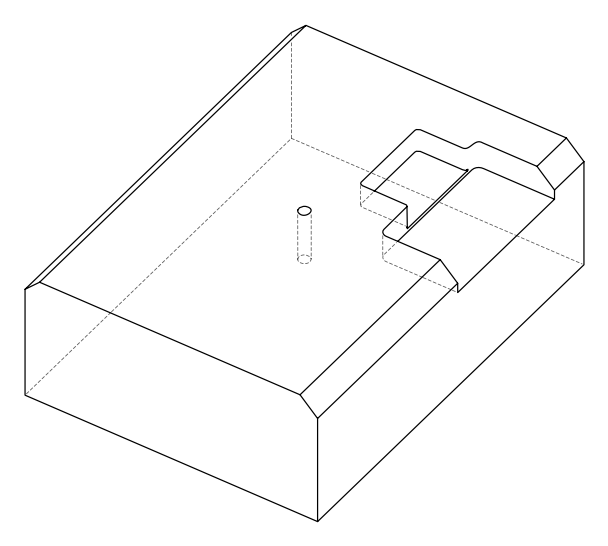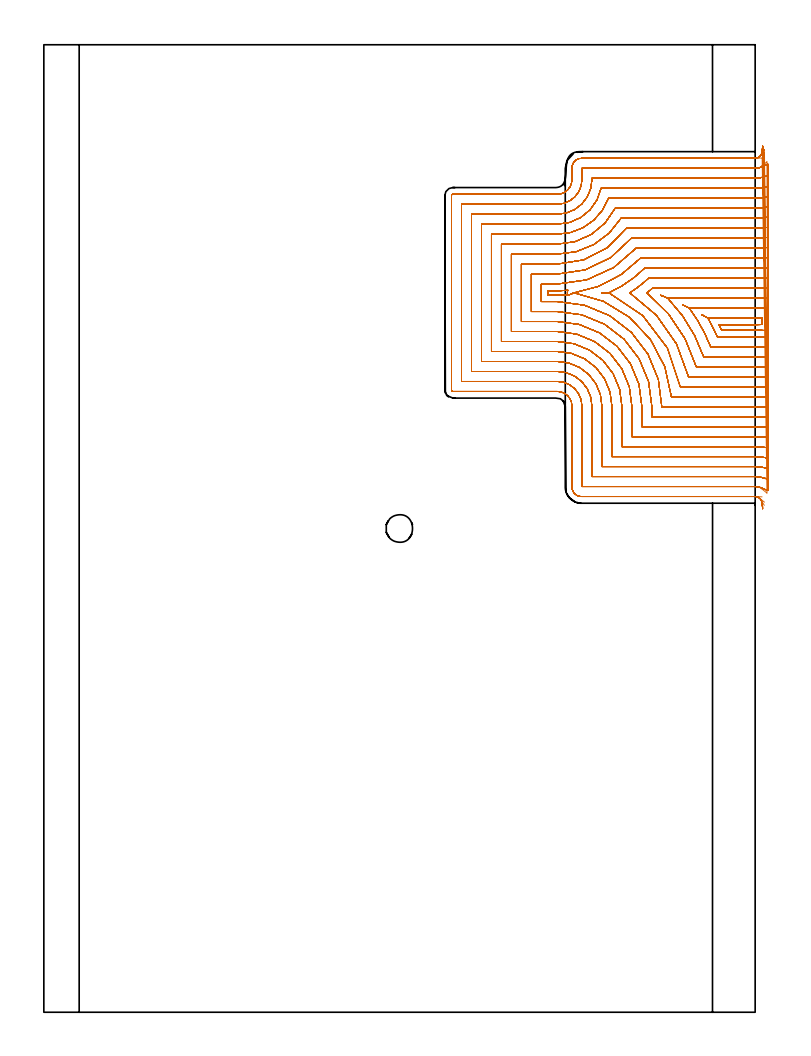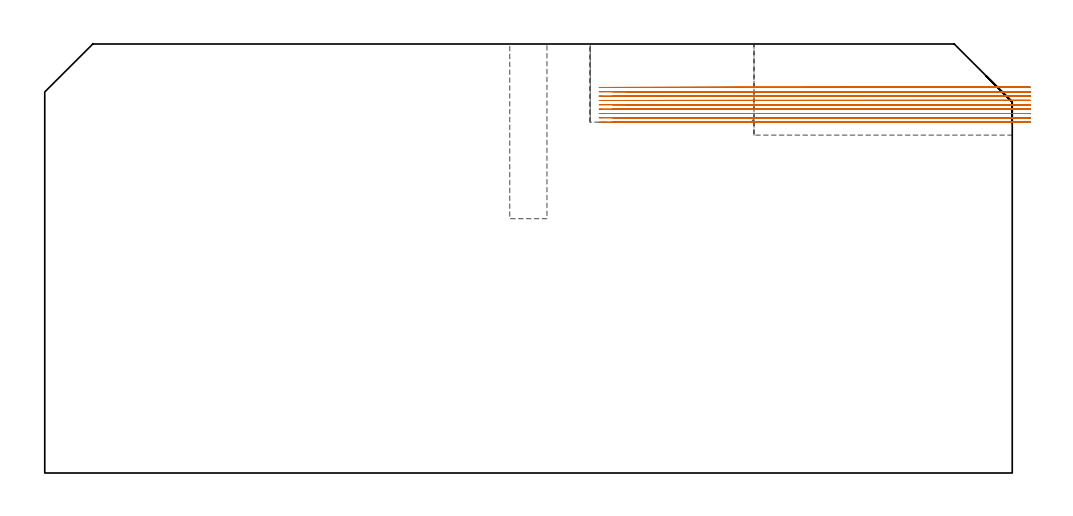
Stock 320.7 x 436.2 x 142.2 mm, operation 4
(PLAN: 6 operations, 3 tool changes, 300.4 min)
(1 AREA_MILL | FG_CHAMFER_SURFACE | UGT0205_001 | 13.2 min | 43736 mm3)
(2 AREA_MILL_1 | FG_CHAMFER_SURFACE_1 | UGT0205_001 | 3.05 min | 10323 mm3)
(3 AREA_MILL_2 | FG_CHAMFER_SURFACE_2 | UGT0205_001 | 21.22 min | 55138 mm3)
(4 MILL_OPEN_POCKET | POCKET_OPEN | NXT0201_008 | Follow Part, ap 1.5, ae 75% | 250.64 min | 481416 mm3)
(5 MILL_SLOT | SLOT_PARTIAL_RECTANGULAR | NXT0201_011 | Follow Part, ap 3, ae 75% | 11.46 min | 58276 mm3)
(6 MILL_BLIND_HOLE_FROM_SOLID_MATERIAL | STEP1POCKET | UGT0201_128 | Spiral | 0.84 min | 6860 mm3)
(TOOL UGT0205_001 | Chamfer Mill 20 x 3 x 45 deg. | D20 FL50 Z2)
(TOOL NXT0201_008 | ENDMILL 6mm [2P460-0600-NA 1630] | D6 FL26 Z6)
(TOOL NXT0201_011 | ENDMILL 12mm [2P460-1200-NA 1630] | D12 FL38 Z6)
(TOOL UGT0201_128 | Carbide End Mill 10.0 | D10 FL15 Z4)
(OP 4 MILL_OPEN_POCKET, part 2 of 2)
G0 Z152.2
X326.698 Y307.327
Z127.811
G1 X323.7 Y307.442
G3 X320.7 Y307.5 R78. F500.
G1 X305.588
G3 X304.382 Y310. R81.6
G1 X320.7
G3 X323.7 Y310.058 R78.
G1 Y313.06
G2 X320.7 Y313. R75.
G1 X299.338
X296.705 Y314.48
X299.338 Y313.
G2 X303.643 Y304.5 R78.6
G1 X320.7
G2 X323.7 Y304.44 R75.
G1 X326.698 Y304.32 F250.
X326.697 Y317.692
X323.7 Y317.564
G2 X320.7 Y317.5 R70.5 F500.
G1 X290.975
X288.161 Y318.882
X290.975 Y317.5
G2 X300.623 Y300. R74.1
G1 X320.7
G2 X323.7 Y299.936 R70.5
G1 X326.697 Y299.808 F250.
Y322.205
X323.7 Y322.068
G2 X320.7 Y322. R66. F500.
G1 X281.225
X278.145 Y323.256
X281.225 Y322.
G2 X297.465 Y295.5 R69.6
G1 X320.7
G2 X323.7 Y295.432 R66.
G1 X326.697 Y295.295 F250.
X326.696 Y326.72
X323.7 Y326.573
X323.635 Y326.57 F500.
G2 X320.7 Y326.5 R61.5
G1 X274.474
G2 X271.897 Y324.35 R65.1
X294.149 Y291. R65.1
G1 X320.7
G2 X323.476 Y290.937 R61.5
X323.7 Y290.927 R58.5
G1 X326.696 Y290.78 F250.
Y331.238
X323.7 Y331.079
G2 X323.42 Y331.065 R54. F500.
X320.7 Y331. R57.
G1 X272.743
G2 X264.154 Y324.35 R60.6
X290.646 Y286.5 R60.6
G1 X320.7
G2 X323.273 Y286.442 R57.
X323.7 Y286.421 R54.
G1 X326.696 Y286.262 F250.
X326.695 Y335.759
X323.7 Y335.586
G2 X323.205 Y335.56 R49.5 F500.
X320.7 Y335.5 R52.5
G1 X270.936
G2 X254.762 Y324.35 R56.1
G1 X251.47
X254.762
G2 X286.922 Y282. R56.1
G1 X320.7
G2 X323.07 Y281.946 R52.5
X323.7 Y281.914 R49.5
G1 X326.695 Y281.74 F250.
X326.694 Y340.285
X323.7 Y340.094
G2 X322.99 Y340.055 R45. F500.
X320.7 Y340. R48.
G1 X269.042
G2 X239.014 Y324.35 R51.6
G1 X236.254 Y323.174
G3 X231.5 Y323.4 R50.1
G1 X227.3
Y325.3
X231.5
G3 X236.254 Y325.526 R50.1
X236.254 Y323.174 R3.
G1 X239.014 Y324.35
G2 X282.93 Y277.5 R51.6
G1 X320.7
G2 X322.866 Y277.451 R48.
X323.7 Y277.406 R45.
G1 X326.694 Y277.215 F250.
X326.693 Y344.816
X323.7 Y344.604
G2 X322.776 Y344.55 R40.5 F500.
X320.7 Y344.5 R43.5
G1 X267.047
G2 X231.5 Y328.3 R47.1
G1 X224.3
Y320.4
X231.5
G2 X278.6 Y273. R47.1
G1 X320.7
G2 X322.663 Y272.956 R43.5
X323.7 Y272.896 R40.5
G1 X326.692 Y272.683 F250.
X326.691 Y349.355
X323.7 Y349.117
G2 X322.561 Y349.044 R36. F500.
X320.7 Y349. R39.
G1 X264.934
G2 X231.5 Y332.8 R42.6
G1 X219.8
Y315.9
X231.5
G2 X274.1 Y273.3 R42.6
G1 Y268.5
X320.7
G2 X322.46 Y268.46 R39.
X323.7 Y268.383 R36.
G1 X326.69 Y268.144 F250.
X326.688 Y353.905
X323.7 Y353.633
G2 X322.346 Y353.539 R31.5 F500.
X320.7 Y353.5 R34.5
G1 X262.677
G2 X231.5 Y337.3 R38.1
G1 X215.3
Y311.4
X231.5
G2 X269.6 Y273.3 R38.1
G1 Y264.
X320.7
G2 X322.257 Y263.965 R34.5
X323.7 Y263.866 R31.5
G1 X326.688 Y263.594 F250.
X326.683 Y358.472
X323.7 Y358.155
G2 X322.132 Y358.034 R27. F500.
X320.7 Y358. R30.
G1 X260.244
G2 X231.5 Y341.8 R33.6
G1 X210.8
Y306.9
X231.5
G2 X265.1 Y273.3 R33.6
G1 Y259.5
X320.7
G2 X322.054 Y259.469 R30.
X323.7 Y259.345 R27.
G1 X326.683 Y259.026 F250.
X326.676 Y363.066
X323.7 Y362.686
G2 X321.917 Y362.529 R22.5 F500.
X320.7 Y362.5 R25.5
G1 X257.584
G2 X231.5 Y346.3 R29.1
G1 X206.3
Y302.4
X231.5
G2 X260.6 Y273.3 R29.1
G1 Y255.
X320.7
G2 X321.851 Y254.974 R25.5
X323.7 Y254.814 R22.5
G1 X326.676 Y254.432 F250.
X326.662 Y367.708
X323.7 Y367.232
G2 X321.702 Y367.024 R18. F500.
X320.7 Y367. R21.
G1 X254.621
G2 X231.5 Y350.8 R24.6
G1 X201.8
Y297.9
X231.5
G2 X256.1 Y273.3 R24.6
G1 Y250.5
X320.7
G2 X321.648 Y250.479 R21.
X323.7 Y250.268 R18.
G1 X326.662 Y249.79 F250.
X326.632 Y372.444
X323.7 Y371.809
G2 X321.487 Y371.519 R13.5 F500.
X320.7 Y371.5 R16.5
G1 X251.218
G2 X231.5 Y355.3 R20.1
G1 X197.3
Y293.4
X231.5
G2 X251.6 Y273.3 R20.1
G1 Y246.
X320.7
G2 X321.445 Y245.983 R16.5
X323.7 Y245.69 R13.5
G1 X326.632 Y245.053 F250.
X326.545 Y377.421
X323.7 Y376.469
G2 X321.273 Y376.014 R9. F500.
X320.7 Y376. R12.
G1 X247.1
Y375.4
G2 X231.5 Y359.8 R15.6
G1 X192.8
Y288.9
X231.5
G2 X247.1 Y273.3 R15.6
G1 Y241.5
X320.7
G2 X321.242 Y241.488 R12.
X323.7 Y241.029 R9.
G1 X326.544 Y240.074 F250.
X326.018 Y383.431
X323.7 Y381.527
G2 X321.058 Y380.509 R4.5 F500.
X320.7 Y380.5 R7.5
G1 X242.6
Y375.4
G2 X231.5 Y364.3 R11.1
G1 X188.3
Y284.4
X231.5
G2 X242.6 Y273.3 R11.1
G1 Y237.
X320.7
G2 X321.039 Y236.992 R7.5
X323.7 Y235.967 R4.5
G1 X326.014 Y234.058 F250.
X323.84 Y385.147
X320.843 Y385.003
X320.7 Y385. F500.
X242.4
G3 X238.1 Y380.7 R4.3
G1 Y375.4
G2 X231.5 Y368.8 R6.6
G1 X184.4
G3 X183.8 Y368.2 R0.6
G1 Y280.5
G3 X184.4 Y279.9 R0.6
G1 X231.5
G2 X238.1 Y273.3 R6.6
G1 Y236.795
G3 X242.4 Y232.5 R4.3
G1 X320.7
X320.835 Y232.497
X323.832 Y232.362 F250.
G0 X326.698 Y307.327 Z126.372
G1 X323.7 Y307.442
G3 X320.7 Y307.5 R78. F500.
G1 X305.588
G3 X304.382 Y310. R81.6
G1 X320.7
G3 X323.7 Y310.058 R78.
G1 Y313.06
G2 X320.7 Y313. R75.
G1 X299.338
X296.705 Y314.48
X299.338 Y313.
G2 X303.643 Y304.5 R78.6
G1 X320.7
G2 X323.7 Y304.44 R75.
G1 X326.698 Y304.32 F250.
X326.697 Y317.692
X323.7 Y317.564
G2 X320.7 Y317.5 R70.5 F500.
G1 X290.975
X288.161 Y318.882
X290.975 Y317.5
G2 X300.623 Y300. R74.1
G1 X320.7
G2 X323.7 Y299.936 R70.5
G1 X326.697 Y299.808 F250.
Y322.205
X323.7 Y322.068
G2 X320.7 Y322. R66. F500.
G1 X281.225
X278.145 Y323.256
X281.225 Y322.
G2 X297.465 Y295.5 R69.6
G1 X320.7
G2 X323.7 Y295.432 R66.
G1 X326.697 Y295.295 F250.
X326.696 Y326.72
X323.7 Y326.573
G2 X320.7 Y326.5 R61.5 F500.
G1 X274.474
G2 X271.897 Y324.35 R65.1
X294.149 Y291. R65.1
G1 X320.7
G2 X323.7 Y290.927 R61.5
G1 X326.696 Y290.78 F250.
Y331.237
X323.7 Y331.079
G2 X320.7 Y331. R57. F500.
G1 X272.743
G2 X264.154 Y324.35 R60.6
X290.646 Y286.5 R60.6
G1 X320.7
G2 X323.7 Y286.421 R57.
G1 X326.696 Y286.263 F250.
X326.695 Y335.757
X323.7 Y335.586
G2 X320.7 Y335.5 R52.5 F500.
G1 X270.936
G2 X254.762 Y324.35 R56.1
G1 X251.47
X254.762
G2 X286.922 Y282. R56.1
G1 X320.7
G2 X323.7 Y281.914 R52.5
G1 X326.695 Y281.743 F250.
X326.694 Y340.281
X323.7 Y340.094
G2 X320.7 Y340. R48. F500.
G1 X269.042
G2 X239.014 Y324.35 R51.6
G1 X236.254 Y323.174
G3 X231.5 Y323.4 R50.1
G1 X227.3
Y325.3
X231.5
G3 X236.254 Y325.526 R50.1
X236.254 Y323.174 R3.
G1 X239.014 Y324.35
G2 X282.93 Y277.5 R51.6
G1 X320.7
G2 X323.7 Y277.406 R48.
G1 X326.694 Y277.219 F250.
X326.693 Y344.81
X323.7 Y344.604
G2 X320.7 Y344.5 R43.5 F500.
G1 X267.047
G2 X231.5 Y328.3 R47.1
G1 X224.3
Y320.4
X231.5
G2 X278.6 Y273. R47.1
G1 X320.7
G2 X323.7 Y272.896 R43.5
G1 X326.693 Y272.69 F250.
X326.691 Y349.346
X323.7 Y349.116
G2 X320.7 Y349. R39. F500.
G1 X264.934
G2 X231.5 Y332.8 R42.6
G1 X219.8
Y315.9
X231.5
G2 X274.1 Y273.3 R42.6
G1 Y268.5
X320.7
G2 X323.7 Y268.384 R39.
G1 X326.691 Y268.154 F250.
X326.689 Y353.892
X323.7 Y353.631
G2 X320.7 Y353.5 R34.5 F500.
G1 X262.677
G2 X231.5 Y337.3 R38.1
G1 X215.3
Y311.4
X231.5
G2 X269.6 Y273.3 R38.1
G1 Y264.
X320.7
G2 X323.7 Y263.869 R34.5
G1 X326.689 Y263.608 F250.
X326.685 Y358.45
X323.7 Y358.15
G2 X320.7 Y358. R30. F500.
G1 X260.244
G2 X231.5 Y341.8 R33.6
G1 X210.8
Y306.9
X231.5
G2 X265.1 Y273.3 R33.6
G1 Y259.5
X320.7
G2 X323.7 Y259.35 R30.
G1 X326.685 Y259.05 F250.
X326.679 Y363.03
X323.7 Y362.677
G2 X320.7 Y362.5 R25.5 F500.
G1 X257.584
G2 X231.5 Y346.3 R29.1
G1 X206.3
Y302.4
X231.5
G2 X260.6 Y273.3 R29.1
G1 Y255.
X320.7
G2 X323.7 Y254.823 R25.5
G1 X326.679 Y254.47 F250.
X326.669 Y367.644
X323.7 Y367.215
G2 X320.7 Y367. R21. F500.
G1 X254.621
G2 X231.5 Y350.8 R24.6
G1 X201.8
Y297.9
X231.5
G2 X256.1 Y273.3 R24.6
G1 Y250.5
X320.7
G2 X323.7 Y250.285 R21.
G1 X326.669 Y249.856 F250.
X326.65 Y372.32
X323.7 Y371.775
G2 X320.7 Y371.5 R16.5 F500.
G1 X251.218
G2 X231.5 Y355.3 R20.1
G1 X197.3
Y293.4
X231.5
G2 X251.6 Y273.3 R20.1
G1 Y246.
X320.7
G2 X323.7 Y245.725 R16.5
G1 X326.65 Y245.18 F250.
X326.605 Y377.131
X323.7 Y376.381
G2 X320.7 Y376. R12. F500.
G1 X247.1
Y375.4
G2 X231.5 Y359.8 R15.6
G1 X192.8
Y288.9
X231.5
G2 X247.1 Y273.3 R15.6
G1 Y241.5
X320.7
G2 X323.7 Y241.119 R12.
G1 X326.605 Y240.369 F250.
X326.45 Y382.326
X323.7 Y381.126
G2 X320.7 Y380.5 R7.5 F500.
G1 X242.6
Y375.4
G2 X231.5 Y364.3 R11.1
G1 X188.3
Y284.4
X231.5
G2 X242.6 Y273.3 R11.1
G1 Y237.
X320.7
G2 X323.7 Y236.374 R7.5
G1 X326.45 Y235.174 F250.
X324.917 Y387.533
X322.575 Y385.658
G2 X320.7 Y385. R3. F500.
G1 X242.4
G3 X238.1 Y380.7 R4.3
G1 Y375.4
G2 X231.5 Y368.8 R6.6
G1 X184.4
G3 X183.8 Y368.2 R0.6
G1 Y280.5
G3 X184.4 Y279.9 R0.6
G1 X231.5
G2 X238.1 Y273.3 R6.6
G1 Y236.795
G3 X242.4 Y232.5 R4.3
G1 X320.7
G2 X322.574 Y231.843 R3.
G1 X324.917 Y229.969 F250.
G0 X326.698 Y307.327 Z124.933
G1 X323.7 Y307.442
G3 X320.7 Y307.5 R78. F500.
G1 X305.588
G3 X304.382 Y310. R81.6
G1 X320.7
G3 X323.7 Y310.058 R78.
G1 Y313.06
G2 X320.7 Y313. R75.
G1 X299.338
X296.705 Y314.48
X299.338 Y313.
G2 X303.643 Y304.5 R78.6
G1 X320.7
G2 X323.7 Y304.44 R75.
G1 X326.698 Y304.32 F250.
X326.697 Y317.692
X323.7 Y317.564
G2 X320.7 Y317.5 R70.5 F500.
G1 X290.975
X288.161 Y318.882
X290.975 Y317.5
G2 X300.623 Y300. R74.1
G1 X320.7
G2 X323.7 Y299.936 R70.5
G1 X326.697 Y299.808 F250.
Y322.205
X323.7 Y322.068
G2 X320.7 Y322. R66. F500.
G1 X281.225
X278.145 Y323.256
X281.225 Y322.
G2 X297.465 Y295.5 R69.6
G1 X320.7
G2 X323.7 Y295.432 R66.
G1 X326.697 Y295.295 F250.
X326.696 Y326.72
X323.7 Y326.573
G2 X320.7 Y326.5 R61.5 F500.
G1 X274.474
G2 X271.897 Y324.35 R65.1
X294.149 Y291. R65.1
G1 X320.7
G2 X323.7 Y290.927 R61.5
G1 X326.696 Y290.78 F250.
Y331.237
X323.7 Y331.079
G2 X320.7 Y331. R57. F500.
G1 X272.743
G2 X264.154 Y324.35 R60.6
X290.646 Y286.5 R60.6
G1 X320.7
G2 X323.7 Y286.421 R57.
G1 X326.696 Y286.263 F250.
X326.695 Y335.757
X323.7 Y335.586
G2 X320.7 Y335.5 R52.5 F500.
G1 X270.936
G2 X254.762 Y324.35 R56.1
G1 X251.47
X254.762
G2 X286.922 Y282. R56.1
G1 X320.7
G2 X323.7 Y281.914 R52.5
G1 X326.695 Y281.743 F250.
X326.694 Y340.281
X323.7 Y340.094
G2 X320.7 Y340. R48. F500.
G1 X269.042
G2 X239.014 Y324.35 R51.6
G1 X236.254 Y323.174
G3 X231.5 Y323.4 R50.1
G1 X227.3
Y325.3
X231.5
G3 X236.254 Y325.526 R50.1
X236.254 Y323.174 R3.
G1 X239.014 Y324.35
G2 X282.93 Y277.5 R51.6
G1 X320.7
G2 X323.7 Y277.406 R48.
G1 X326.694 Y277.219 F250.
X326.693 Y344.81
X323.7 Y344.604
G2 X320.7 Y344.5 R43.5 F500.
G1 X267.047
G2 X231.5 Y328.3 R47.1
G1 X224.3
Y320.4
X231.5
G2 X278.6 Y273. R47.1
G1 X320.7
G2 X323.7 Y272.896 R43.5
G1 X326.693 Y272.69 F250.
X326.691 Y349.346
X323.7 Y349.116
G2 X320.7 Y349. R39. F500.
G1 X264.934
G2 X231.5 Y332.8 R42.6
G1 X219.8
Y315.9
X231.5
G2 X274.1 Y273.3 R42.6
G1 Y268.5
X320.7
G2 X323.7 Y268.384 R39.
G1 X326.691 Y268.154 F250.
X326.689 Y353.892
X323.7 Y353.631
G2 X320.7 Y353.5 R34.5 F500.
G1 X262.677
G2 X231.5 Y337.3 R38.1
G1 X215.3
Y311.4
X231.5
G2 X269.6 Y273.3 R38.1
G1 Y264.
X320.7
G2 X323.7 Y263.869 R34.5
G1 X326.689 Y263.608 F250.
X326.685 Y358.45
X323.7 Y358.15
G2 X320.7 Y358. R30. F500.
G1 X260.244
G2 X231.5 Y341.8 R33.6
G1 X210.8
Y306.9
X231.5
G2 X265.1 Y273.3 R33.6
G1 Y259.5
X320.7
G2 X323.7 Y259.35 R30.
G1 X326.685 Y259.05 F250.
X326.679 Y363.03
X323.7 Y362.677
G2 X320.7 Y362.5 R25.5 F500.
G1 X257.584
G2 X231.5 Y346.3 R29.1
G1 X206.3
Y302.4
X231.5
G2 X260.6 Y273.3 R29.1
G1 Y255.
X320.7
G2 X323.7 Y254.823 R25.5
G1 X326.679 Y254.47 F250.
X326.669 Y367.644
X323.7 Y367.215
G2 X320.7 Y367. R21. F500.
G1 X254.621
G2 X231.5 Y350.8 R24.6
G1 X201.8
Y297.9
X231.5
G2 X256.1 Y273.3 R24.6
G1 Y250.5
X320.7
G2 X323.7 Y250.285 R21.
G1 X326.669 Y249.856 F250.
X326.65 Y372.32
X323.7 Y371.775
G2 X320.7 Y371.5 R16.5 F500.
G1 X251.218
G2 X231.5 Y355.3 R20.1
G1 X197.3
Y293.4
X231.5
G2 X251.6 Y273.3 R20.1
G1 Y246.
X320.7
G2 X323.7 Y245.725 R16.5
G1 X326.65 Y245.18 F250.
X326.605 Y377.131
X323.7 Y376.381
G2 X320.7 Y376. R12. F500.
G1 X247.1
Y375.4
G2 X231.5 Y359.8 R15.6
G1 X192.8
Y288.9
X231.5
G2 X247.1 Y273.3 R15.6
G1 Y241.5
X320.7
G2 X323.7 Y241.119 R12.
G1 X326.605 Y240.369 F250.
X326.45 Y382.326
X323.7 Y381.126
G2 X320.7 Y380.5 R7.5 F500.
G1 X242.6
Y375.4
G2 X231.5 Y364.3 R11.1
G1 X188.3
Y284.4
X231.5
G2 X242.6 Y273.3 R11.1
G1 Y237.
X320.7
G2 X323.7 Y236.374 R7.5
G1 X326.45 Y235.174 F250.
X324.832 Y388.964
X323.248 Y386.416
G2 X320.7 Y385. R3. F500.
G1 X242.4
G3 X238.1 Y380.7 R4.3
G1 Y375.4
G2 X231.5 Y368.8 R6.6
G1 X184.4
G3 X183.8 Y368.2 R0.6
G1 Y280.5
G3 X184.4 Y279.9 R0.6
G1 X231.5
G2 X238.1 Y273.3 R6.6
G1 Y236.795
G3 X242.4 Y232.5 R4.3
G1 X320.7
G2 X323.246 Y231.087 R3.
G1 X324.833 Y228.541 F250.
G0 X326.698 Y307.327 Z123.494
G1 X323.7 Y307.442
G3 X320.7 Y307.5 R78. F500.
G1 X305.588
G3 X304.382 Y310. R81.6
G1 X320.7
G3 X323.7 Y310.058 R78.
G1 Y313.06
G2 X320.7 Y313. R75.
G1 X299.338
X296.705 Y314.48
X299.338 Y313.
G2 X303.643 Y304.5 R78.6
G1 X320.7
G2 X323.7 Y304.44 R75.
G1 X326.698 Y304.32 F250.
X326.697 Y317.692
X323.7 Y317.564
G2 X320.7 Y317.5 R70.5 F500.
G1 X290.975
X288.161 Y318.882
X290.975 Y317.5
G2 X300.623 Y300. R74.1
G1 X320.7
G2 X323.7 Y299.936 R70.5
G1 X326.697 Y299.808 F250.
Y322.205
X323.7 Y322.068
G2 X320.7 Y322. R66. F500.
G1 X281.225
X278.145 Y323.256
X281.225 Y322.
G2 X297.465 Y295.5 R69.6
G1 X320.7
G2 X323.7 Y295.432 R66.
G1 X326.697 Y295.295 F250.
X326.696 Y326.72
X323.7 Y326.573
G2 X320.7 Y326.5 R61.5 F500.
G1 X274.474
G2 X271.897 Y324.35 R65.1
X294.149 Y291. R65.1
G1 X320.7
G2 X323.7 Y290.927 R61.5
G1 X326.696 Y290.78 F250.
Y331.237
X323.7 Y331.079
G2 X320.7 Y331. R57. F500.
G1 X272.743
G2 X264.154 Y324.35 R60.6
X290.646 Y286.5 R60.6
G1 X320.7
G2 X323.7 Y286.421 R57.
G1 X326.696 Y286.263 F250.
X326.695 Y335.757
X323.7 Y335.586
G2 X320.7 Y335.5 R52.5 F500.
G1 X270.936
G2 X254.762 Y324.35 R56.1
G1 X251.47
X254.762
G2 X286.922 Y282. R56.1
G1 X320.7
G2 X323.7 Y281.914 R52.5
G1 X326.695 Y281.743 F250.
X326.694 Y340.281
X323.7 Y340.094
G2 X320.7 Y340. R48. F500.
G1 X269.042
G2 X239.014 Y324.35 R51.6
G1 X236.254 Y323.174
G3 X231.5 Y323.4 R50.1
G1 X227.3
Y325.3
X231.5
G3 X236.254 Y325.526 R50.1
X236.254 Y323.174 R3.
G1 X239.014 Y324.35
G2 X282.93 Y277.5 R51.6
G1 X320.7
G2 X323.7 Y277.406 R48.
G1 X326.694 Y277.219 F250.
X326.693 Y344.81
X323.7 Y344.604
G2 X320.7 Y344.5 R43.5 F500.
G1 X267.047
G2 X231.5 Y328.3 R47.1
G1 X224.3
Y320.4
X231.5
G2 X278.6 Y273. R47.1
G1 X320.7
G2 X323.7 Y272.896 R43.5
G1 X326.693 Y272.69 F250.
X326.691 Y349.346
X323.7 Y349.116
G2 X320.7 Y349. R39. F500.
G1 X264.934
G2 X231.5 Y332.8 R42.6
G1 X219.8
Y315.9
X231.5
G2 X274.1 Y273.3 R42.6
G1 Y268.5
X320.7
G2 X323.7 Y268.384 R39.
G1 X326.691 Y268.154 F250.
X326.689 Y353.892
X323.7 Y353.631
G2 X320.7 Y353.5 R34.5 F500.
G1 X262.677
G2 X231.5 Y337.3 R38.1
G1 X215.3
Y311.4
X231.5
G2 X269.6 Y273.3 R38.1
G1 Y264.
X320.7
G2 X323.7 Y263.869 R34.5
G1 X326.689 Y263.608 F250.
X326.685 Y358.45
X323.7 Y358.15
G2 X320.7 Y358. R30. F500.
G1 X260.244
G2 X231.5 Y341.8 R33.6
G1 X210.8
Y306.9
X231.5
G2 X265.1 Y273.3 R33.6
G1 Y259.5
X320.7
G2 X323.7 Y259.35 R30.
G1 X326.685 Y259.05 F250.
X326.679 Y363.03
X323.7 Y362.677
G2 X320.7 Y362.5 R25.5 F500.
G1 X257.584
G2 X231.5 Y346.3 R29.1
G1 X206.3
Y302.4
X231.5
G2 X260.6 Y273.3 R29.1
G1 Y255.
X320.7
G2 X323.7 Y254.823 R25.5
G1 X326.679 Y254.47 F250.
X326.669 Y367.644
X323.7 Y367.215
G2 X320.7 Y367. R21. F500.
G1 X254.621
G2 X231.5 Y350.8 R24.6
G1 X201.8
Y297.9
X231.5
G2 X256.1 Y273.3 R24.6
G1 Y250.5
X320.7
G2 X323.7 Y250.285 R21.
G1 X326.669 Y249.856 F250.
X326.65 Y372.32
X323.7 Y371.775
G2 X320.7 Y371.5 R16.5 F500.
G1 X251.218
G2 X231.5 Y355.3 R20.1
G1 X197.3
Y293.4
X231.5
G2 X251.6 Y273.3 R20.1
G1 Y246.
X320.7
G2 X323.7 Y245.725 R16.5
G1 X326.65 Y245.18 F250.
X326.605 Y377.131
X323.7 Y376.381
G2 X320.7 Y376. R12. F500.
G1 X247.1
Y375.4
G2 X231.5 Y359.8 R15.6
G1 X192.8
Y288.9
X231.5
G2 X247.1 Y273.3 R15.6
G1 Y241.5
X320.7
G2 X323.7 Y241.119 R12.
G1 X326.605 Y240.369 F250.
X326.45 Y382.326
X323.7 Y381.126
G2 X320.7 Y380.5 R7.5 F500.
G1 X242.6
Y375.4
G2 X231.5 Y364.3 R11.1
G1 X188.3
Y284.4
X231.5
G2 X242.6 Y273.3 R11.1
G1 Y237.
X320.7
G2 X323.7 Y236.374 R7.5
G1 X326.45 Y235.174 F250.
X324.335 Y390.187
X323.611 Y387.276
G2 X320.7 Y385. R3. F500.
G1 X242.4
G3 X238.1 Y380.7 R4.3
G1 Y375.4
G2 X231.5 Y368.8 R6.6
G1 X184.4
G3 X183.8 Y368.2 R0.6
G1 Y280.5
G3 X184.4 Y279.9 R0.6
G1 X231.5
G2 X238.1 Y273.3 R6.6
G1 Y236.795
G3 X242.4 Y232.5 R4.3
G1 X320.7
G2 X323.614 Y230.212 R3.
G1 X324.326 Y227.298 F250.
G0 X326.698 Y307.327 Z122.056
G1 X323.7 Y307.442
G3 X320.7 Y307.5 R78. F500.
G1 X305.588
G3 X304.382 Y310. R81.6
G1 X320.7
G3 X323.7 Y310.058 R78.
G1 Y313.06
G2 X320.7 Y313. R75.
G1 X299.338
X296.705 Y314.48
X299.338 Y313.
G2 X303.643 Y304.5 R78.6
G1 X320.7
G2 X323.7 Y304.44 R75.
G1 X326.698 Y304.32 F250.
X326.697 Y317.692
X323.7 Y317.564
G2 X320.7 Y317.5 R70.5 F500.
G1 X290.975
X288.161 Y318.882
X290.975 Y317.5
G2 X300.623 Y300. R74.1
G1 X320.7
G2 X323.7 Y299.936 R70.5
G1 X326.697 Y299.808 F250.
Y322.205
X323.7 Y322.068
G2 X320.7 Y322. R66. F500.
G1 X281.225
X278.145 Y323.256
X281.225 Y322.
G2 X297.465 Y295.5 R69.6
G1 X320.7
G2 X323.7 Y295.432 R66.
G1 X326.697 Y295.295 F250.
X326.696 Y326.72
X323.7 Y326.573
G2 X320.7 Y326.5 R61.5 F500.
G1 X274.474
G2 X271.897 Y324.35 R65.1
X294.149 Y291. R65.1
G1 X320.7
G2 X323.7 Y290.927 R61.5
G1 X326.696 Y290.78 F250.
Y331.237
X323.7 Y331.079
G2 X320.7 Y331. R57. F500.
G1 X272.743
G2 X264.154 Y324.35 R60.6
X290.646 Y286.5 R60.6
G1 X320.7
G2 X323.7 Y286.421 R57.
G1 X326.696 Y286.263 F250.
X326.695 Y335.757
X323.7 Y335.586
G2 X320.7 Y335.5 R52.5 F500.
G1 X270.936
G2 X254.762 Y324.35 R56.1
G1 X251.47
X254.762
G2 X286.922 Y282. R56.1
G1 X320.7
G2 X323.7 Y281.914 R52.5
G1 X326.695 Y281.743 F250.
X326.694 Y340.281
X323.7 Y340.094
G2 X320.7 Y340. R48. F500.
G1 X269.042
G2 X239.014 Y324.35 R51.6
G1 X236.254 Y323.174
G3 X231.5 Y323.4 R50.1
G1 X227.3
Y325.3
X231.5
G3 X236.254 Y325.526 R50.1
X236.254 Y323.174 R3.
G1 X239.014 Y324.35
G2 X282.93 Y277.5 R51.6
G1 X320.7
G2 X323.7 Y277.406 R48.
G1 X326.694 Y277.219 F250.
X326.693 Y344.81
X323.7 Y344.604
G2 X320.7 Y344.5 R43.5 F500.
G1 X267.047
G2 X231.5 Y328.3 R47.1
G1 X224.3
Y320.4
X231.5
G2 X278.6 Y273. R47.1
G1 X320.7
G2 X323.7 Y272.896 R43.5
G1 X326.693 Y272.69 F250.
X326.691 Y349.346
X323.7 Y349.116
G2 X320.7 Y349. R39. F500.
G1 X264.934
G2 X231.5 Y332.8 R42.6
G1 X219.8
Y315.9
X231.5
G2 X274.1 Y273.3 R42.6
G1 Y268.5
X320.7
G2 X323.7 Y268.384 R39.
G1 X326.691 Y268.154 F250.
X326.689 Y353.892
X323.7 Y353.631
G2 X320.7 Y353.5 R34.5 F500.
G1 X262.677
G2 X231.5 Y337.3 R38.1
G1 X215.3
Y311.4
X231.5
G2 X269.6 Y273.3 R38.1
G1 Y264.
X320.7
G2 X323.7 Y263.869 R34.5
G1 X326.689 Y263.608 F250.
X326.685 Y358.45
X323.7 Y358.15
G2 X320.7 Y358. R30. F500.
G1 X260.244
G2 X231.5 Y341.8 R33.6
G1 X210.8
Y306.9
X231.5
G2 X265.1 Y273.3 R33.6
G1 Y259.5
X320.7
G2 X323.7 Y259.35 R30.
G1 X326.685 Y259.05 F250.
X326.679 Y363.03
X323.7 Y362.677
G2 X320.7 Y362.5 R25.5 F500.
G1 X257.584
G2 X231.5 Y346.3 R29.1
G1 X206.3
Y302.4
X231.5
G2 X260.6 Y273.3 R29.1
G1 Y255.
X320.7
G2 X323.7 Y254.823 R25.5
G1 X326.679 Y254.47 F250.
X326.669 Y367.644
X323.7 Y367.215
G2 X320.7 Y367. R21. F500.
G1 X254.621
G2 X231.5 Y350.8 R24.6
G1 X201.8
Y297.9
X231.5
G2 X256.1 Y273.3 R24.6
G1 Y250.5
X320.7
G2 X323.7 Y250.285 R21.
G1 X326.669 Y249.856 F250.
X326.65 Y372.32
X323.7 Y371.775
G2 X320.7 Y371.5 R16.5 F500.
G1 X251.218
G2 X231.5 Y355.3 R20.1
G1 X197.3
Y293.4
X231.5
G2 X251.6 Y273.3 R20.1
G1 Y246.
X320.7
G2 X323.7 Y245.725 R16.5
G1 X326.65 Y245.18 F250.
X326.605 Y377.131
X323.7 Y376.381
G2 X320.7 Y376. R12. F500.
G1 X247.1
Y375.4
G2 X231.5 Y359.8 R15.6
G1 X192.8
Y288.9
X231.5
G2 X247.1 Y273.3 R15.6
G1 Y241.5
X320.7
G2 X323.7 Y241.119 R12.
G1 X326.605 Y240.369 F250.
X326.45 Y382.326
X323.7 Y381.126
G2 X320.7 Y380.5 R7.5 F500.
G1 X242.6
Y375.4
G2 X231.5 Y364.3 R11.1
G1 X188.3
Y284.4
X231.5
G2 X242.6 Y273.3 R11.1
G1 Y237.
X320.7
G2 X323.7 Y236.374 R7.5
G1 X326.45 Y235.174 F250.
X324.093 Y390.547
X323.67 Y387.577
G2 X320.7 Y385. R3. F500.
G1 X242.4
G3 X238.1 Y380.7 R4.3
G1 Y375.4
G2 X231.5 Y368.8 R6.6
G1 X184.4
G3 X183.8 Y368.2 R0.6
G1 Y280.5
G3 X184.4 Y279.9 R0.6
G1 X231.5
G2 X238.1 Y273.3 R6.6
G1 Y236.795
G3 X242.4 Y232.5 R4.3
G1 X320.7
G2 X323.67 Y229.923 R3.
G1 X324.093 Y226.953 F250.
G0 X326.698 Y307.327 Z120.617
G1 X323.7 Y307.442
G3 X320.7 Y307.5 R78. F500.
G1 X305.588
G3 X304.382 Y310. R81.6
G1 X320.7
G3 X323.7 Y310.058 R78.
G1 Y313.06
G2 X320.7 Y313. R75.
G1 X299.338
X296.705 Y314.48
X299.338 Y313.
G2 X303.643 Y304.5 R78.6
G1 X320.7
G2 X323.7 Y304.44 R75.
G1 X326.698 Y304.32 F250.
X326.697 Y317.692
X323.7 Y317.564
G2 X320.7 Y317.5 R70.5 F500.
G1 X290.975
X288.161 Y318.882
X290.975 Y317.5
G2 X300.623 Y300. R74.1
G1 X320.7
G2 X323.7 Y299.936 R70.5
G1 X326.697 Y299.808 F250.
Y322.205
X323.7 Y322.068
G2 X320.7 Y322. R66. F500.
G1 X281.225
X278.145 Y323.256
X281.225 Y322.
G2 X297.465 Y295.5 R69.6
G1 X320.7
G2 X323.7 Y295.432 R66.
G1 X326.697 Y295.295 F250.
X326.696 Y326.72
X323.7 Y326.573
G2 X320.7 Y326.5 R61.5 F500.
G1 X274.474
G2 X271.897 Y324.35 R65.1
X294.149 Y291. R65.1
G1 X320.7
G2 X323.7 Y290.927 R61.5
G1 X326.696 Y290.78 F250.
Y331.237
X323.7 Y331.079
G2 X320.7 Y331. R57. F500.
G1 X272.743
G2 X264.154 Y324.35 R60.6
X290.646 Y286.5 R60.6
G1 X320.7
G2 X323.7 Y286.421 R57.
G1 X326.696 Y286.263 F250.
X326.695 Y335.757
X323.7 Y335.586
G2 X320.7 Y335.5 R52.5 F500.
G1 X270.936
G2 X254.762 Y324.35 R56.1
G1 X251.47
X254.762
G2 X286.922 Y282. R56.1
G1 X320.7
G2 X323.7 Y281.914 R52.5
G1 X326.695 Y281.743 F250.
X326.694 Y340.281
X323.7 Y340.094
G2 X320.7 Y340. R48. F500.
G1 X269.042
G2 X239.014 Y324.35 R51.6
G1 X236.254 Y323.174
G3 X231.5 Y323.4 R50.1
G1 X227.3
Y325.3
X231.5
G3 X236.254 Y325.526 R50.1
X236.254 Y323.174 R3.
G1 X239.014 Y324.35
G2 X282.93 Y277.5 R51.6
G1 X320.7
G2 X323.7 Y277.406 R48.
G1 X326.694 Y277.219 F250.
X326.693 Y344.81
X323.7 Y344.604
G2 X320.7 Y344.5 R43.5 F500.
G1 X267.047
G2 X231.5 Y328.3 R47.1
G1 X224.3
Y320.4
X231.5
G2 X278.6 Y273. R47.1
G1 X320.7
G2 X323.7 Y272.896 R43.5
G1 X326.693 Y272.69 F250.
X326.691 Y349.346
X323.7 Y349.116
G2 X320.7 Y349. R39. F500.
G1 X264.934
G2 X231.5 Y332.8 R42.6
G1 X219.8
Y315.9
X231.5
G2 X274.1 Y273.3 R42.6
G1 Y268.5
X320.7
G2 X323.7 Y268.384 R39.
G1 X326.691 Y268.154 F250.
X326.689 Y353.892
X323.7 Y353.631
G2 X320.7 Y353.5 R34.5 F500.
G1 X262.677
G2 X231.5 Y337.3 R38.1
G1 X215.3
Y311.4
X231.5
G2 X269.6 Y273.3 R38.1
G1 Y264.
X320.7
G2 X323.7 Y263.869 R34.5
G1 X326.689 Y263.608 F250.
X326.685 Y358.45
X323.7 Y358.15
G2 X320.7 Y358. R30. F500.
G1 X260.244
G2 X231.5 Y341.8 R33.6
G1 X210.8
Y306.9
X231.5
G2 X265.1 Y273.3 R33.6
G1 Y259.5
X320.7
G2 X323.7 Y259.35 R30.
G1 X326.685 Y259.05 F250.
X326.679 Y363.03
X323.7 Y362.677
G2 X320.7 Y362.5 R25.5 F500.
G1 X257.584
G2 X231.5 Y346.3 R29.1
G1 X206.3
Y302.4
X231.5
G2 X260.6 Y273.3 R29.1
G1 Y255.
X320.7
G2 X323.7 Y254.823 R25.5
G1 X326.679 Y254.47 F250.
X326.669 Y367.644
X323.7 Y367.215
G2 X320.7 Y367. R21. F500.
G1 X254.621
G2 X231.5 Y350.8 R24.6
G1 X201.8
Y297.9
X231.5
G2 X256.1 Y273.3 R24.6
G1 Y250.5
X320.7
G2 X323.7 Y250.285 R21.
G1 X326.669 Y249.856 F250.
X326.65 Y372.32
X323.7 Y371.775
G2 X320.7 Y371.5 R16.5 F500.
G1 X251.218
G2 X231.5 Y355.3 R20.1
G1 X197.3
Y293.4
X231.5
G2 X251.6 Y273.3 R20.1
G1 Y246.
X320.7
G2 X323.7 Y245.725 R16.5
G1 X326.65 Y245.18 F250.
X326.605 Y377.131
X323.7 Y376.381
G2 X320.7 Y376. R12. F500.
G1 X247.1
Y375.4
G2 X231.5 Y359.8 R15.6
G1 X192.8
Y288.9
X231.5
G2 X247.1 Y273.3 R15.6
G1 Y241.5
X320.7
G2 X323.7 Y241.119 R12.
G1 X326.605 Y240.369 F250.
X326.45 Y382.326
X323.7 Y381.126
G2 X320.7 Y380.5 R7.5 F500.
G1 X242.6
Y375.4
G2 X231.5 Y364.3 R11.1
G1 X188.3
Y284.4
X231.5
G2 X242.6 Y273.3 R11.1
G1 Y237.
X320.7
G2 X323.7 Y236.374 R7.5
G1 X326.45 Y235.174 F250.
X324.093 Y390.547
X323.67 Y387.577
G2 X320.7 Y385. R3. F500.
G1 X242.4
G3 X238.1 Y380.7 R4.3
G1 Y375.4
G2 X231.5 Y368.8 R6.6
G1 X184.4
G3 X183.8 Y368.2 R0.6
G1 Y280.5
G3 X184.4 Y279.9 R0.6
G1 X231.5
G2 X238.1 Y273.3 R6.6
G1 Y236.795
G3 X242.4 Y232.5 R4.3
G1 X320.7
G2 X323.67 Y229.923 R3.
G1 X324.093 Y226.953 F250.
G0 X326.698 Y307.327 Z119.178
G1 X323.7 Y307.442
G3 X320.7 Y307.5 R78. F500.
G1 X305.588
G3 X304.382 Y310. R81.6
G1 X320.7
G3 X323.7 Y310.058 R78.
G1 Y313.06
G2 X320.7 Y313. R75.
G1 X299.338
X296.705 Y314.48
X299.338 Y313.
G2 X303.643 Y304.5 R78.6
G1 X320.7
G2 X323.7 Y304.44 R75.
G1 X326.698 Y304.32 F250.
X326.697 Y317.692
X323.7 Y317.564
G2 X320.7 Y317.5 R70.5 F500.
G1 X290.975
X288.161 Y318.882
X290.975 Y317.5
G2 X300.623 Y300. R74.1
G1 X320.7
G2 X323.7 Y299.936 R70.5
G1 X326.697 Y299.808 F250.
Y322.205
X323.7 Y322.068
G2 X320.7 Y322. R66. F500.
G1 X281.225
X278.145 Y323.256
X281.225 Y322.
G2 X297.465 Y295.5 R69.6
G1 X320.7
G2 X323.7 Y295.432 R66.
G1 X326.697 Y295.295 F250.
X326.696 Y326.72
X323.7 Y326.573
G2 X320.7 Y326.5 R61.5 F500.
G1 X274.474
G2 X271.897 Y324.35 R65.1
X294.149 Y291. R65.1
G1 X320.7
G2 X323.7 Y290.927 R61.5
G1 X326.696 Y290.78 F250.
Y331.237
X323.7 Y331.079
G2 X320.7 Y331. R57. F500.
G1 X272.743
G2 X264.154 Y324.35 R60.6
X290.646 Y286.5 R60.6
G1 X320.7
G2 X323.7 Y286.421 R57.
G1 X326.696 Y286.263 F250.
X326.695 Y335.757
X323.7 Y335.586
G2 X320.7 Y335.5 R52.5 F500.
G1 X270.936
G2 X254.762 Y324.35 R56.1
G1 X251.47
X254.762
G2 X286.922 Y282. R56.1
G1 X320.7
G2 X323.7 Y281.914 R52.5
G1 X326.695 Y281.743 F250.
X326.694 Y340.281
X323.7 Y340.094
G2 X320.7 Y340. R48. F500.
G1 X269.042
G2 X239.014 Y324.35 R51.6
G1 X236.254 Y323.174
G3 X231.5 Y323.4 R50.1
G1 X227.3
Y325.3
X231.5
G3 X236.254 Y325.526 R50.1
X236.254 Y323.174 R3.
G1 X239.014 Y324.35
G2 X282.93 Y277.5 R51.6
G1 X320.7
G2 X323.7 Y277.406 R48.
G1 X326.694 Y277.219 F250.
X326.693 Y344.81
X323.7 Y344.604
G2 X320.7 Y344.5 R43.5 F500.
G1 X267.047
G2 X231.5 Y328.3 R47.1
G1 X224.3
Y320.4
X231.5
G2 X278.6 Y273. R47.1
G1 X320.7
G2 X323.7 Y272.896 R43.5
G1 X326.693 Y272.69 F250.
X326.691 Y349.346
X323.7 Y349.116
G2 X320.7 Y349. R39. F500.
G1 X264.934
G2 X231.5 Y332.8 R42.6
G1 X219.8
Y315.9
X231.5
G2 X274.1 Y273.3 R42.6
G1 Y268.5
X320.7
G2 X323.7 Y268.384 R39.
G1 X326.691 Y268.154 F250.
X326.689 Y353.892
X323.7 Y353.631
G2 X320.7 Y353.5 R34.5 F500.
G1 X262.677
G2 X231.5 Y337.3 R38.1
G1 X215.3
Y311.4
X231.5
G2 X269.6 Y273.3 R38.1
G1 Y264.
X320.7
G2 X323.7 Y263.869 R34.5
G1 X326.689 Y263.608 F250.
X326.685 Y358.45
X323.7 Y358.15
G2 X320.7 Y358. R30. F500.
G1 X260.244
G2 X231.5 Y341.8 R33.6
G1 X210.8
Y306.9
X231.5
G2 X265.1 Y273.3 R33.6
G1 Y259.5
X320.7
G2 X323.7 Y259.35 R30.
G1 X326.685 Y259.05 F250.
X326.679 Y363.03
X323.7 Y362.677
G2 X320.7 Y362.5 R25.5 F500.
G1 X257.584
G2 X231.5 Y346.3 R29.1
G1 X206.3
Y302.4
X231.5
G2 X260.6 Y273.3 R29.1
G1 Y255.
X320.7
G2 X323.7 Y254.823 R25.5
G1 X326.679 Y254.47 F250.
X326.669 Y367.644
X323.7 Y367.215
G2 X320.7 Y367. R21. F500.
G1 X254.621
G2 X231.5 Y350.8 R24.6
G1 X201.8
Y297.9
X231.5
G2 X256.1 Y273.3 R24.6
G1 Y250.5
X320.7
G2 X323.7 Y250.285 R21.
G1 X326.669 Y249.856 F250.
X326.65 Y372.32
X323.7 Y371.775
G2 X320.7 Y371.5 R16.5 F500.
G1 X251.218
G2 X231.5 Y355.3 R20.1
G1 X197.3
Y293.4
X231.5
G2 X251.6 Y273.3 R20.1
G1 Y246.
X320.7
G2 X323.7 Y245.725 R16.5
G1 X326.65 Y245.18 F250.
X326.605 Y377.131
X323.7 Y376.381
G2 X320.7 Y376. R12. F500.
G1 X247.1
Y375.4
G2 X231.5 Y359.8 R15.6
G1 X192.8
Y288.9
X231.5
G2 X247.1 Y273.3 R15.6
G1 Y241.5
X320.7
G2 X323.7 Y241.119 R12.
G1 X326.605 Y240.369 F250.
X326.45 Y382.326
X323.7 Y381.126
G2 X320.7 Y380.5 R7.5 F500.
G1 X242.6
Y375.4
G2 X231.5 Y364.3 R11.1
G1 X188.3
Y284.4
X231.5
G2 X242.6 Y273.3 R11.1
G1 Y237.
X320.7
G2 X323.7 Y236.374 R7.5
G1 X326.45 Y235.174 F250.
X324.093 Y390.547
X323.67 Y387.577
G2 X320.7 Y385. R3. F500.
G1 X242.4
G3 X238.1 Y380.7 R4.3
G1 Y375.4
G2 X231.5 Y368.8 R6.6
G1 X184.4
G3 X183.8 Y368.2 R0.6
G1 Y280.5
G3 X184.4 Y279.9 R0.6
G1 X231.5
G2 X238.1 Y273.3 R6.6
G1 Y236.795
G3 X242.4 Y232.5 R4.3
G1 X320.7
G2 X323.67 Y229.923 R3.
G1 X324.093 Y226.953 F250.
G0 X326.698 Y307.327 Z117.739
G1 X323.7 Y307.442
G3 X320.7 Y307.5 R78. F500.
G1 X305.588
G3 X304.382 Y310. R81.6
G1 X320.7
G3 X323.7 Y310.058 R78.
G1 Y313.06
G2 X320.7 Y313. R75.
G1 X299.338
X296.705 Y314.48
X299.338 Y313.
G2 X303.643 Y304.5 R78.6
G1 X320.7
G2 X323.7 Y304.44 R75.
G1 X326.698 Y304.32 F250.
X326.697 Y317.692
X323.7 Y317.564
G2 X320.7 Y317.5 R70.5 F500.
G1 X290.975
X288.161 Y318.882
X290.975 Y317.5
G2 X300.623 Y300. R74.1
G1 X320.7
G2 X323.7 Y299.936 R70.5
G1 X326.697 Y299.808 F250.
Y322.205
X323.7 Y322.068
G2 X320.7 Y322. R66. F500.
G1 X281.225
X278.145 Y323.256
X281.225 Y322.
G2 X297.465 Y295.5 R69.6
G1 X320.7
G2 X323.7 Y295.432 R66.
G1 X326.697 Y295.295 F250.
X326.696 Y326.72
X323.7 Y326.573
G2 X320.7 Y326.5 R61.5 F500.
G1 X274.474
G2 X271.897 Y324.35 R65.1
X294.149 Y291. R65.1
G1 X320.7
G2 X323.7 Y290.927 R61.5
G1 X326.696 Y290.78 F250.
Y331.237
X323.7 Y331.079
G2 X320.7 Y331. R57. F500.
G1 X272.743
G2 X264.154 Y324.35 R60.6
X290.646 Y286.5 R60.6
G1 X320.7
G2 X323.7 Y286.421 R57.
G1 X326.696 Y286.263 F250.
X326.695 Y335.757
X323.7 Y335.586
G2 X320.7 Y335.5 R52.5 F500.
G1 X270.936
G2 X254.762 Y324.35 R56.1
G1 X251.47
X254.762
G2 X286.922 Y282. R56.1
G1 X320.7
G2 X323.7 Y281.914 R52.5
G1 X326.695 Y281.743 F250.
X326.694 Y340.281
X323.7 Y340.094
G2 X320.7 Y340. R48. F500.
G1 X269.042
G2 X239.014 Y324.35 R51.6
G1 X236.254 Y323.174
G3 X231.5 Y323.4 R50.1
G1 X227.3
Y325.3
X231.5
G3 X236.254 Y325.526 R50.1
X236.254 Y323.174 R3.
G1 X239.014 Y324.35
G2 X282.93 Y277.5 R51.6
G1 X320.7
G2 X323.7 Y277.406 R48.
G1 X326.694 Y277.219 F250.
X326.693 Y344.81
X323.7 Y344.604
G2 X320.7 Y344.5 R43.5 F500.
G1 X267.047
G2 X231.5 Y328.3 R47.1
G1 X224.3
Y320.4
X231.5
G2 X278.6 Y273. R47.1
G1 X320.7
G2 X323.7 Y272.896 R43.5
G1 X326.693 Y272.69 F250.
X326.691 Y349.346
X323.7 Y349.116
G2 X320.7 Y349. R39. F500.
G1 X264.934
G2 X231.5 Y332.8 R42.6
G1 X219.8
Y315.9
X231.5
G2 X274.1 Y273.3 R42.6
G1 Y268.5
X320.7
G2 X323.7 Y268.384 R39.
G1 X326.691 Y268.154 F250.
X326.689 Y353.892
X323.7 Y353.631
G2 X320.7 Y353.5 R34.5 F500.
G1 X262.677
G2 X231.5 Y337.3 R38.1
G1 X215.3
Y311.4
X231.5
G2 X269.6 Y273.3 R38.1
G1 Y264.
X320.7
G2 X323.7 Y263.869 R34.5
G1 X326.689 Y263.608 F250.
X326.685 Y358.45
X323.7 Y358.15
G2 X320.7 Y358. R30. F500.
G1 X260.244
G2 X231.5 Y341.8 R33.6
G1 X210.8
Y306.9
X231.5
G2 X265.1 Y273.3 R33.6
G1 Y259.5
X320.7
G2 X323.7 Y259.35 R30.
G1 X326.685 Y259.05 F250.
X326.679 Y363.03
X323.7 Y362.677
G2 X320.7 Y362.5 R25.5 F500.
G1 X257.584
G2 X231.5 Y346.3 R29.1
G1 X206.3
Y302.4
X231.5
G2 X260.6 Y273.3 R29.1
G1 Y255.
X320.7
G2 X323.7 Y254.823 R25.5
G1 X326.679 Y254.47 F250.
X326.669 Y367.644
X323.7 Y367.215
G2 X320.7 Y367. R21. F500.
G1 X254.621
G2 X231.5 Y350.8 R24.6
G1 X201.8
Y297.9
X231.5
G2 X256.1 Y273.3 R24.6
G1 Y250.5
X320.7
G2 X323.7 Y250.285 R21.
G1 X326.669 Y249.856 F250.
X326.65 Y372.32
X323.7 Y371.775
G2 X320.7 Y371.5 R16.5 F500.
G1 X251.218
G2 X231.5 Y355.3 R20.1
G1 X197.3
Y293.4
X231.5
G2 X251.6 Y273.3 R20.1
G1 Y246.
X320.7
G2 X323.7 Y245.725 R16.5
G1 X326.65 Y245.18 F250.
X326.605 Y377.131
X323.7 Y376.381
G2 X320.7 Y376. R12. F500.
G1 X247.1
Y375.4
G2 X231.5 Y359.8 R15.6
G1 X192.8
Y288.9
X231.5
G2 X247.1 Y273.3 R15.6
G1 Y241.5
X320.7
G2 X323.7 Y241.119 R12.
G1 X326.605 Y240.369 F250.
X326.45 Y382.326
X323.7 Y381.126
G2 X320.7 Y380.5 R7.5 F500.
G1 X242.6
Y375.4
G2 X231.5 Y364.3 R11.1
G1 X188.3
Y284.4
X231.5
G2 X242.6 Y273.3 R11.1
G1 Y237.
X320.7
G2 X323.7 Y236.374 R7.5
G1 X326.45 Y235.174 F250.
X324.093 Y390.547
X323.67 Y387.577
G2 X320.7 Y385. R3. F500.
G1 X242.4
G3 X238.1 Y380.7 R4.3
G1 Y375.4
G2 X231.5 Y368.8 R6.6
G1 X184.4
G3 X183.8 Y368.2 R0.6
G1 Y280.5
G3 X184.4 Y279.9 R0.6
G1 X231.5
G2 X238.1 Y273.3 R6.6
G1 Y236.795
G3 X242.4 Y232.5 R4.3
G1 X320.7
G2 X323.67 Y229.923 R3.
G1 X324.093 Y226.953 F250.
G0 X326.698 Y307.327 Z116.3
G1 X323.7 Y307.442
G3 X320.7 Y307.5 R78. F500.
G1 X305.588
G3 X304.382 Y310. R81.6
G1 X320.7
G3 X323.7 Y310.058 R78.
G1 Y313.06
G2 X320.7 Y313. R75.
G1 X299.338
X296.705 Y314.48
X299.338 Y313.
G2 X303.643 Y304.5 R78.6
G1 X320.7
G2 X323.7 Y304.44 R75.
G1 X326.698 Y304.32 F250.
X326.697 Y317.692
X323.7 Y317.564
G2 X320.7 Y317.5 R70.5 F500.
G1 X290.975
X288.161 Y318.882
X290.975 Y317.5
G2 X300.623 Y300. R74.1
G1 X320.7
G2 X323.7 Y299.936 R70.5
G1 X326.697 Y299.808 F250.
Y322.205
X323.7 Y322.068
G2 X320.7 Y322. R66. F500.
G1 X281.225
X278.145 Y323.256
X281.225 Y322.
G2 X297.465 Y295.5 R69.6
G1 X320.7
G2 X323.7 Y295.432 R66.
G1 X326.697 Y295.295 F250.
X326.696 Y326.72
X323.7 Y326.573
G2 X320.7 Y326.5 R61.5 F500.
G1 X274.474
G2 X271.897 Y324.35 R65.1
X294.149 Y291. R65.1
G1 X320.7
G2 X323.7 Y290.927 R61.5
G1 X326.696 Y290.78 F250.
Y331.237
X323.7 Y331.079
G2 X320.7 Y331. R57. F500.
G1 X272.743
G2 X264.154 Y324.35 R60.6
X290.646 Y286.5 R60.6
G1 X320.7
G2 X323.7 Y286.421 R57.
G1 X326.696 Y286.263 F250.
X326.695 Y335.757
X323.7 Y335.586
G2 X320.7 Y335.5 R52.5 F500.
G1 X270.936
G2 X254.762 Y324.35 R56.1
G1 X251.47
X254.762
G2 X286.922 Y282. R56.1
G1 X320.7
G2 X323.7 Y281.914 R52.5
G1 X326.695 Y281.743 F250.
X326.694 Y340.281
X323.7 Y340.094
G2 X320.7 Y340. R48. F500.
G1 X269.042
G2 X239.014 Y324.35 R51.6
G1 X236.254 Y323.174
G3 X231.5 Y323.4 R50.1
G1 X227.3
Y325.3
X231.5
G3 X236.254 Y325.526 R50.1
X236.254 Y323.174 R3.
G1 X239.014 Y324.35
G2 X282.93 Y277.5 R51.6
G1 X320.7
G2 X323.7 Y277.406 R48.
G1 X326.694 Y277.219 F250.
X326.693 Y344.81
X323.7 Y344.604
G2 X320.7 Y344.5 R43.5 F500.
G1 X267.047
G2 X231.5 Y328.3 R47.1
G1 X224.3
Y320.4
X231.5
G2 X278.6 Y273. R47.1
G1 X320.7
G2 X323.7 Y272.896 R43.5
G1 X326.693 Y272.69 F250.
X326.691 Y349.346
X323.7 Y349.116
G2 X320.7 Y349. R39. F500.
G1 X264.934
G2 X231.5 Y332.8 R42.6
G1 X219.8
Y315.9
X231.5
G2 X274.1 Y273.3 R42.6
G1 Y268.5
X320.7
G2 X323.7 Y268.384 R39.
G1 X326.691 Y268.154 F250.
X326.689 Y353.892
X323.7 Y353.631
G2 X320.7 Y353.5 R34.5 F500.
G1 X262.677
G2 X231.5 Y337.3 R38.1
G1 X215.3
Y311.4
X231.5
G2 X269.6 Y273.3 R38.1
G1 Y264.
X320.7
G2 X323.7 Y263.869 R34.5
G1 X326.689 Y263.608 F250.
X326.685 Y358.45
X323.7 Y358.15
G2 X320.7 Y358. R30. F500.
G1 X260.244
G2 X231.5 Y341.8 R33.6
G1 X210.8
Y306.9
X231.5
G2 X265.1 Y273.3 R33.6
G1 Y259.5
X320.7
G2 X323.7 Y259.35 R30.
G1 X326.685 Y259.05 F250.
X326.679 Y363.03
X323.7 Y362.677
G2 X320.7 Y362.5 R25.5 F500.
G1 X257.584
G2 X231.5 Y346.3 R29.1
G1 X206.3
Y302.4
X231.5
G2 X260.6 Y273.3 R29.1
G1 Y255.
X320.7
G2 X323.7 Y254.823 R25.5
G1 X326.679 Y254.47 F250.
X326.669 Y367.644
X323.7 Y367.215
G2 X320.7 Y367. R21. F500.
G1 X254.621
G2 X231.5 Y350.8 R24.6
G1 X201.8
Y297.9
X231.5
G2 X256.1 Y273.3 R24.6
G1 Y250.5
X320.7
G2 X323.7 Y250.285 R21.
G1 X326.669 Y249.856 F250.
X326.65 Y372.32
X323.7 Y371.775
G2 X320.7 Y371.5 R16.5 F500.
G1 X251.218
G2 X231.5 Y355.3 R20.1
G1 X197.3
Y293.4
X231.5
G2 X251.6 Y273.3 R20.1
G1 Y246.
X320.7
G2 X323.7 Y245.725 R16.5
G1 X326.65 Y245.18 F250.
X326.605 Y377.131
X323.7 Y376.381
G2 X320.7 Y376. R12. F500.
G1 X247.1
Y375.4
G2 X231.5 Y359.8 R15.6
G1 X192.8
Y288.9
X231.5
G2 X247.1 Y273.3 R15.6
G1 Y241.5
X320.7
G2 X323.7 Y241.119 R12.
G1 X326.605 Y240.369 F250.
X326.45 Y382.326
X323.7 Y381.126
G2 X320.7 Y380.5 R7.5 F500.
G1 X242.6
Y375.4
G2 X231.5 Y364.3 R11.1
G1 X188.3
Y284.4
X231.5
G2 X242.6 Y273.3 R11.1
G1 Y237.
X320.7
G2 X323.7 Y236.374 R7.5
G1 X326.45 Y235.174 F250.
X324.093 Y390.547
X323.67 Y387.577
G2 X320.7 Y385. R3. F500.
G1 X242.4
G3 X238.1 Y380.7 R4.3
G1 Y375.4
G2 X231.5 Y368.8 R6.6
G1 X184.4
G3 X183.8 Y368.2 R0.6
G1 Y280.5
G3 X184.4 Y279.9 R0.6
G1 X231.5
G2 X238.1 Y273.3 R6.6
G1 Y236.795
G3 X242.4 Y232.5 R4.3
G1 X320.7
G2 X323.67 Y229.923 R3.
G1 X324.093 Y226.953 F250.
G0 Z152.2
M5
M2
